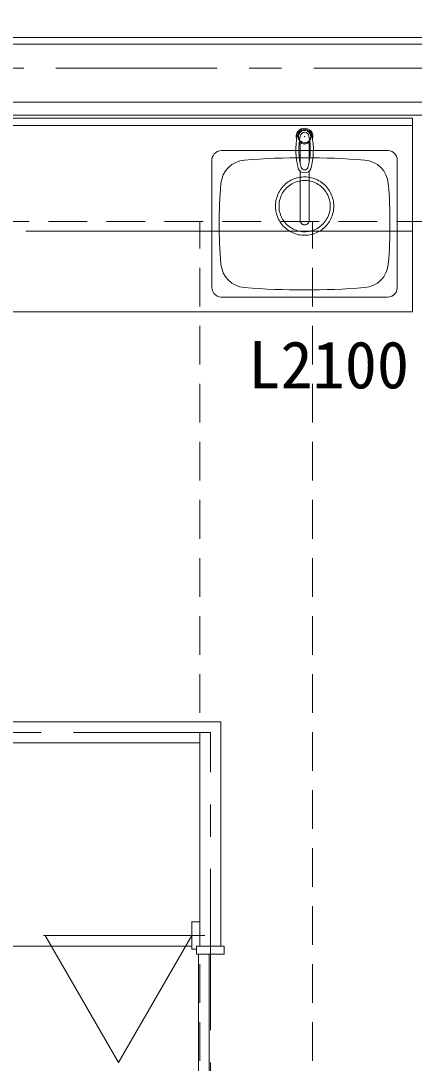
# Model space of a CAD drawing. Units: millimetres at full size; details may follow other scales. Extents: x -443943 to 462275, y -43546 to 79452.
# Drawn here: x 5735 to 6956, y -10574 to -7341 of the extents above; entities that cross this region are included whole.
import ezdxf
from ezdxf.enums import TextEntityAlignment as Align

# ---------------------------------------------------------------- set-up
doc = ezdxf.new("R2010")
doc.units = ezdxf.units.MM
doc.header["$LTSCALE"] = 100
doc.header["$PDMODE"] = 32
doc.header["$PDSIZE"] = 40
for name, pattern in [('CHAIN1', [8, 5, -1, 1, -1]), ('DASHED1', [1.8, 1.2, -0.6]), ('DASHED2', [3, 2, -1])]:
    doc.linetypes.add(name, pattern=pattern)
for name, color, linetype, lineweight in [('4-0_仕上', 7, 'Continuous', 15), ('4-1_通り芯', 4, 'Continuous', 9), ('4-2_躯体', 3, 'Continuous', 20), ('4-3_建具', 4, 'Continuous', 9), ('4-A_目地･ﾊｯﾁ', 4, 'Continuous', 9)]:
    doc.layers.add(name, color=color, linetype=linetype, lineweight=lineweight)
doc.styles.add('ＭＳ ゴシック', font='')
doc.styles.get('ＭＳ ゴシック').set_extended_font_data('MS Gothic')

msp = doc.modelspace()

# ---------------------------------------------------------------- linework, layer by layer
at = {"layer": '4-0_仕上'}
for p, q in [((4840.8, -7633.1), (12630.8, -7633.1)), ((4353.3, -9515.6), (6355.8, -9515.6)), ((6355.8, -9515.6), (6355.8, -10210.6)), ((4418.3, -9580.6), (6290.8, -9580.6)), ((6290.8, -9580.6), (6290.8, -10210.6)), ((6290.8, -10210.6), (6355.8, -10210.6))]:
    msp.add_line(p, q, dxfattribs=at)
at = {"layer": '4-0_仕上', "linetype": 'DASHED1'}
for p, q in [((3480.8, -7963.1), (12680.8, -7963.1)), ((6290.8, -14527.1), (6290.8, -7963.1)), ((6640.8, -14527.1), (6640.8, -7963.1))]:
    msp.add_line(p, q, dxfattribs=at)
at = {"layer": '4-0_仕上'}
msp.add_lwpolyline([(2460.8, -8533.1), (2460.8, -7393.1), (13700.8, -7393.1)], dxfattribs=at)
at = {"layer": '4-1_通り芯', "linetype": 'CHAIN1'}
for p, q in [((-18955.9, -7488.1), (21355.8, -7488.1)), ((3498.3, -9548.1), (6323.3, -9548.1)), ((6323.3, -14471.6), (6323.3, -9548.1)), ((3405.8, -10178.1), (6323.3, -10178.1))]:
    msp.add_line(p, q, dxfattribs=at)
at = {"layer": '4-1_通り芯', "color": 134, "linetype": 'DASHED2', "lineweight": 5}
msp.add_circle((9485.3, -7575.1), 6935.7, dxfattribs=at)
at = {"layer": '4-2_躯体'}
for p, q in [((2480.8, -7413.1), (13680.8, -7413.1)), ((3480.8, -7593.1), (12680.8, -7593.1))]:
    msp.add_line(p, q, dxfattribs=at)
at = {"layer": '4-3_建具', "color": 7, "lineweight": 15}
for p, q in [((6265.8, -10135.6), (6290.8, -10135.6)), ((6280.8, -10210.6), (6365.8, -10210.6)), ((6280.8, -10235.6), (6280.8, -10210.6)), ((6286.8, -10920.7), (6286.8, -10235.6)), ((6319.8, -10235.6), (6319.8, -10920.7))]:
    msp.add_line(p, q, dxfattribs=at)
at = {"layer": '4-3_建具'}
for p, q in [((5810.8, -10178.1), (6038.3, -10572.2)), ((6265.8, -10178.1), (6038.3, -10572.2)), ((4418.3, -10210.6), (6265.8, -10210.6))]:
    msp.add_line(p, q, dxfattribs=at)
at = {"layer": '4-3_建具', "color": 7, "lineweight": 15}
for points in [[(6265.8, -10135.6), (6265.8, -10220.6), (6280.8, -10220.6)], [(6365.8, -10210.6), (6365.8, -10235.6), (6280.8, -10235.6)]]:
    msp.add_lwpolyline(points, dxfattribs=at)
at = {"layer": '4-A_目地･ﾊｯﾁ'}
for p, q in [((6950.8, -7643.1), (4850.8, -7643.1)), ((4850.8, -7665.1), (6950.8, -7665.1)), ((6590.5, -7706), (6591.1, -7708)), ((6601.8, -7718.4), (6601.8, -7781.6)), ((6629.8, -7780.8), (6629.8, -7718.4)), ((6358.3, -7743.1), (6873.3, -7743.1)), ((6328.3, -8168.1), (6328.3, -7773.1)), ((6903.3, -7773.1), (6903.3, -8168.1)), ((6601.8, -7807.3), (6601.8, -7960)), ((6629.8, -7960), (6629.8, -7807.2)), ((5750.8, -7993.1), (6950.8, -7993.1)), ((6873.3, -8198.1), (6358.3, -8198.1)), ((4850.8, -8243.1), (6950.8, -8243.1))]:
    msp.add_line(p, q, dxfattribs=at)
for points in [[(6950.8, -7993.1), (6950.8, -7643.1), (6950.8, -8243.1)], [(6640.6, -7708.1), (6641.8, -7701.6), (6641.3, -7695), (6639.2, -7688.8), (6635.7, -7683.3), (6630.8, -7678.8), (6625, -7675.8), (6618.6, -7674.3), (6612, -7674.4), (6605.6, -7676.2), (6600, -7679.5), (6595.3, -7684.2), (6592, -7689.8), (6590.1, -7696.2), (6590, -7702.8)], [(6599.8, -7720.6), (6600.5, -7721.1), (6601.1, -7721.6), (6601.8, -7722)], [(6629.8, -7722), (6630.5, -7721.6), (6631.2, -7721.1), (6631.8, -7720.6)], [(6358.3, -7743.1), (6351.9, -7743.8), (6345.7, -7745.9), (6340.1, -7749.3), (6335.4, -7753.8), (6331.8, -7759.2), (6329.4, -7765.3), (6328.4, -7771.7), (6328.3, -7773.1)], [(6903.3, -7773.1), (6902.6, -7766.6), (6900.5, -7760.5), (6897.2, -7754.9), (6892.7, -7750.2), (6887.3, -7746.6), (6881.2, -7744.2), (6874.8, -7743.2), (6873.3, -7743.1)], [(6564.9, -7840.8), (6560.8, -7843.8), (6556.9, -7846.9), (6553.2, -7850.3), (6549.7, -7853.9), (6546.3, -7857.7), (6543.2, -7861.6), (6540.3, -7865.7), (6537.7, -7870), (6535.3, -7874.4), (6533.1, -7879), (6531.2, -7883.6), (6529.5, -7888.4), (6528.2, -7893.2), (6527, -7898.1), (6526.2, -7903.1), (6525.7, -7908.1), (6525.4, -7913.1), (6525.4, -7918.1), (6525.7, -7923.2), (6526.2, -7928.2), (6527, -7933.1), (6528.2, -7938), (6529.5, -7942.9), (6531.2, -7947.6), (6533.1, -7952.3), (6535.3, -7956.8), (6537.7, -7961.2), (6540.3, -7965.5), (6543.2, -7969.6), (6546.3, -7973.6), (6549.7, -7977.4), (6553.2, -7980.9), (6556.9, -7984.3), (6560.8, -7987.5), (6564.9, -7990.4), (6569.1, -7993.1), (6573.5, -7995.6), (6578, -7997.8), (6582.7, -7999.8)], [(6695.3, -7915.6), (6695.2, -7910.6), (6694.7, -7905.6), (6693.9, -7900.6), (6692.8, -7895.7), (6691.4, -7890.8), (6689.6, -7886.1), (6687.6, -7881.5), (6685.3, -7877), (6682.7, -7872.6), (6679.9, -7868.5), (6676.7, -7864.5), (6673.4, -7860.8), (6669.8, -7857.2), (6666, -7853.9), (6662, -7850.9), (6657.8, -7848.1), (6653.4, -7845.5), (6648.9, -7843.3), (6644.2, -7841.4), (6639.4, -7839.7), (6634.6, -7838.4), (6629.6, -7837.3), (6624.7, -7836.6), (6619.6, -7836.2), (6614.6, -7836.1), (6609.5, -7836.4), (6604.5, -7836.9), (6599.6, -7837.8), (6594.7, -7839), (6589.8, -7840.5), (6585.1, -7842.3), (6580.5, -7844.4), (6576.1, -7846.8), (6571.8, -7849.4), (6567.7, -7852.4), (6563.8, -7855.5), (6560.1, -7859), (6556.6, -7862.6), (6553.3, -7866.5)], [(6706.3, -7915.6), (6706.2, -7910.6), (6705.8, -7905.6), (6705.1, -7900.6), (6704.1, -7895.7), (6702.9, -7890.8), (6701.3, -7886), (6699.6, -7881.3), (6697.5, -7876.7), (6695.2, -7872.2), (6692.7, -7867.9), (6689.9, -7863.7), (6686.9, -7859.6), (6683.7, -7855.8), (6680.3, -7852.1), (6676.6, -7848.6), (6672.8, -7845.3), (6668.8, -7842.3), (6664.7, -7839.4), (6660.4, -7836.8), (6655.9, -7834.5), (6651.3, -7832.4), (6646.7, -7830.5), (6641.9, -7828.9), (6637, -7827.6), (6632.1, -7826.6), (6627.1, -7825.8), (6622.1, -7825.3), (6617.1, -7825.1), (6612.1, -7825.2), (6607, -7825.5), (6602.1, -7826.2), (6597.1, -7827.1), (6592.2, -7828.3), (6587.4, -7829.7), (6582.7, -7831.4), (6578, -7833.4), (6573.5, -7835.6), (6569.1, -7838.1), (6564.9, -7840.8)], [(6553.3, -7866.5), (6550.4, -7870.5), (6547.6, -7874.8), (6545.2, -7879.2), (6543, -7883.7), (6541.1, -7888.4), (6539.6, -7893.2), (6538.3, -7898.1), (6537.3, -7903.1), (6536.7, -7908.1), (6536.4, -7913.1), (6536.4, -7918.1), (6536.7, -7923.2), (6537.3, -7928.2), (6538.3, -7933.1), (6539.6, -7938), (6541.1, -7942.8), (6543, -7947.5), (6545.2, -7952), (6547.6, -7956.5), (6550.4, -7960.7), (6553.3, -7964.8), (6556.6, -7968.6), (6560.1, -7972.3), (6563.8, -7975.7), (6567.7, -7978.9), (6571.8, -7981.8), (6576.1, -7984.5), (6580.5, -7986.9), (6585.1, -7988.9), (6589.8, -7990.7), (6594.7, -7992.2), (6599.6, -7993.4), (6604.5, -7994.3), (6609.5, -7994.9), (6614.6, -7995.1), (6619.6, -7995), (6624.7, -7994.6), (6629.6, -7993.9), (6634.6, -7992.9)], [(6582.7, -7999.8), (6587.4, -8001.5), (6592.2, -8003), (6597.1, -8004.2), (6602.1, -8005.1), (6607, -8005.7), (6612.1, -8006), (6617.1, -8006.1), (6622.1, -8005.9), (6627.1, -8005.4), (6632.1, -8004.6), (6637, -8003.6), (6641.9, -8002.3), (6646.7, -8000.7), (6651.3, -7998.9), (6655.9, -7996.8), (6660.4, -7994.4), (6664.7, -7991.8), (6668.8, -7989), (6672.8, -7985.9), (6676.6, -7982.6), (6680.3, -7979.2), (6683.7, -7975.5), (6686.9, -7971.6), (6689.9, -7967.6), (6692.7, -7963.4), (6695.2, -7959), (6697.5, -7954.6), (6699.6, -7950), (6701.3, -7945.3), (6702.9, -7940.5), (6704.1, -7935.6), (6705.1, -7930.6), (6705.8, -7925.7), (6706.2, -7920.6), (6706.3, -7915.6)], [(6634.6, -7992.9), (6639.4, -7991.5), (6644.2, -7989.9), (6648.9, -7987.9), (6653.4, -7985.7), (6657.8, -7983.2), (6662, -7980.4), (6666, -7977.3), (6669.8, -7974), (6673.4, -7970.5), (6676.7, -7966.7), (6679.9, -7962.8), (6682.7, -7958.6), (6685.3, -7954.3), (6687.6, -7949.8), (6689.6, -7945.2), (6691.4, -7940.4), (6692.8, -7935.6), (6693.9, -7930.7), (6694.7, -7925.7), (6695.2, -7920.7), (6695.3, -7915.6)], [(6328.3, -8168.1), (6329, -8174.6), (6331.1, -8180.8), (6334.5, -8186.3), (6339, -8191.1), (6344.4, -8194.7), (6350.5, -8197.1), (6356.9, -8198.1), (6358.3, -8198.1)], [(6873.3, -8198.1), (6879.8, -8197.4), (6886, -8195.3), (6891.6, -8192), (6896.3, -8187.5), (6899.9, -8182.1), (6902.3, -8176), (6903.3, -8169.6), (6903.3, -8168.1)]]:
    msp.add_lwpolyline(points, dxfattribs=at)
msp.add_lwpolyline([(6634.8, -7700.1), (6634.1, -7695), (6632.1, -7690.2), (6628.8, -7686.2), (6624.6, -7683.3), (6619.7, -7681.5), (6614.5, -7681.2), (6609.5, -7682.2), (6604.9, -7684.6), (6601.1, -7688.1), (6598.4, -7692.6), (6597, -7697.5), (6597, -7702.7), (6598.4, -7707.7), (6601.1, -7712.1), (6604.9, -7715.6), (6609.5, -7718), (6614.5, -7719.1), (6619.7, -7718.7), (6624.6, -7717), (6628.8, -7714), (6632.1, -7710), (6634.1, -7705.2)], close=True, dxfattribs=at)
for centre, radius, start, end in [((6615.8, -7700.1), 23, 7.968, 171.9215), ((6615.8, -7700.1), 13.5, 7.968, 171.9215), ((6810.2, -7741.4), 221.6, 168.406, 195.1849), ((6811.9, -7741.5), 213.8, 168.3251, 194.7439), ((6615.8, -7700.1), 23, 227.0698, 312.8197), ((6419.7, -7741.1), 213.8, 345.1456, 11.5645), ((6421.4, -7741.1), 221.6, 344.7047, 11.4835), ((6435.8, -7852.6), 80, 94.452, 175.2333), ((6615.8, -10165.6), 2400, 85.548, 94.452), ((6795.9, -7852.6), 80, 4.7667, 85.548), ((6615.8, -7791.6), 21, 202.1329, 337.8671), ((6615.8, -7791.6), 11.5, 202.1329, 337.8671), ((7850.8, -7970.6), 1500, 175.2333, 184.7667), ((5380.8, -7970.6), 1500, 355.2333, 4.7667), ((6615.8, -7959.9), 14, 180.3147, 359.6853), ((6615.8, -7960.7), 13.5, 215.3231, 324.6769), ((6435.8, -8088.6), 80, 184.7667, 265.548), ((6795.9, -8088.6), 80, 274.452, 355.2333), ((6615.8, -5775.6), 2400, 265.548, 274.452)]:
    msp.add_arc(centre, radius, start, end, dxfattribs=at)
msp.add_point((6615.8, -7700.1), dxfattribs=at)

# ---------------------------------------------------------------- texts
at = {"layer": '4-A_目地･ﾊｯﾁ', "style": 'ＭＳ ゴシック'}
msp.add_text('L2100', height=146.6, dxfattribs=at).set_placement((6441.3, -8525), align=Align.BOTTOM_LEFT)

doc.saveas('drawing.dxf')
